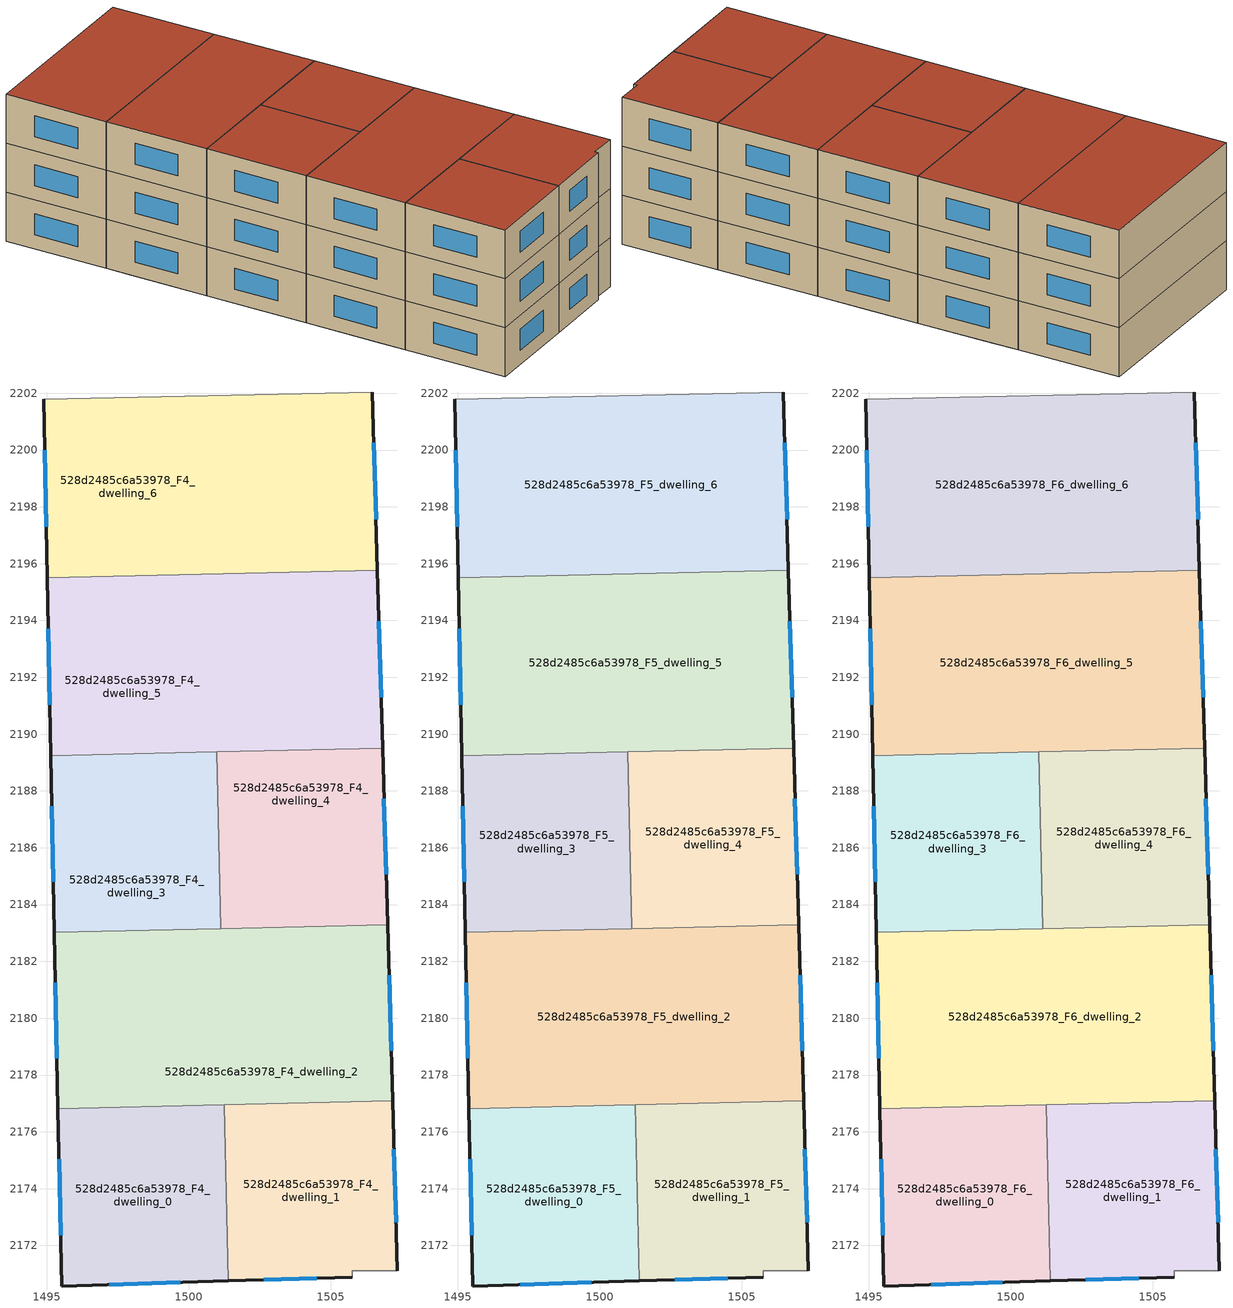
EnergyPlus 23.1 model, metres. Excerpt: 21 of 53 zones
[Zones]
528d2485c6a53978_F4_dwelling_0
 floor adiabatic (EU_floor_Construction): 1501.25,2176.95 1501.39,2170.75 1495.53,2170.57 1495.4,2176.82 z12
 wall outside (EU_wall_Construction): 1495.4,2176.82 1495.53,2170.57 1501.39,2170.75 z12:15
 wall to 528d2485c6a53978_F4_dwelling_1 (EU_wall_Construction): 1501.39,2170.75 1501.25,2176.95 z12:15
 wall to 528d2485c6a53978_F4_dwelling_2 (EU_wall_Construction): 1501.25,2176.95 1495.4,2176.82 z12:15
 window (EU_Window_Construction): 1497.2,2170.63 1499.71,2170.7 / 1495.44,2175.04 1495.49,2172.36 z12.86:14.14
528d2485c6a53978_F4_dwelling_1
 floor to 528d2485c6a53978_F3_dwelling_7 (EU_floor_Construction): 1507.18,2177.09 1507.35,2171.12 1505.76,2171.1 1505.76,2170.89 1501.4,2170.75 1501.26,2176.95 z12
 floor adiabatic (EU_floor_Construction): 1501.26,2176.95 1501.4,2170.75 1501.39,2170.75 1501.25,2176.95 z12
 wall outside (EU_wall_Construction): 1507.35,2171.12 1507.18,2177.09 / 1501.39,2170.75 1505.76,2170.89 z12:15
 wall adiabatic (EU_wall_Construction): 1505.76,2170.89 1505.76,2171.1 1507.35,2171.12 z12:15
 wall to 528d2485c6a53978_F4_dwelling_2 (EU_wall_Construction): 1507.18,2177.09 1501.25,2176.95 z12:15
 window (EU_Window_Construction): 1507.3,2172.82 1507.23,2175.38 / 1502.64,2170.79 1504.51,2170.85 z12.86:14.14
528d2485c6a53978_F4_dwelling_2
 floor to 528d2485c6a53978_F3_dwelling_2 (EU_floor_Construction): 1501.12,2183.15 1501.23,2178.49 1495.37,2178.36 1495.28,2183.02 z12
 floor adiabatic (EU_floor_Construction): 1507,2183.29 1507.18,2177.09 1495.4,2176.82 1495.37,2178.36 1501.23,2178.49 1501.12,2183.15 z12
 wall outside (EU_wall_Construction): 1507.18,2177.09 1507,2183.29 / 1495.28,2183.02 1495.4,2176.82 z12:15
 wall to 528d2485c6a53978_F4_dwelling_4 (EU_wall_Construction): 1507,2183.29 1501.13,2183.15 z12:15
 wall to 528d2485c6a53978_F4_dwelling_3 (EU_wall_Construction): 1501.13,2183.15 1495.28,2183.02 z12:15
 window (EU_Window_Construction): 1507.13,2178.86 1507.05,2181.51 / 1495.31,2181.25 1495.36,2178.59 z12.86:14.14
528d2485c6a53978_F4_dwelling_3
 floor to 528d2485c6a53978_F3_dwelling_5 (EU_floor_Construction): 1500.99,2189.38 1501.06,2186.25 1500.98,2189.38 z12
 floor to 528d2485c6a53978_F3_dwelling_2 (EU_floor_Construction): 1501.05,2186.27 1501.12,2183.15 1495.28,2183.02 1495.21,2186.14 z12
 floor to 528d2485c6a53978_F3_dwelling_1 (EU_floor_Construction): 1500.98,2189.38 1501.05,2186.27 1495.21,2186.14 1495.15,2189.25 z12
 wall outside (EU_wall_Construction): 1495.15,2189.25 1495.28,2183.02 z12:15
 wall to 528d2485c6a53978_F4_dwelling_4 (EU_wall_Construction): 1501.13,2183.15 1500.99,2189.38 z12:15
 wall to 528d2485c6a53978_F4_dwelling_5 (EU_wall_Construction): 1500.99,2189.38 1495.15,2189.25 z12:15
 window (EU_Window_Construction): 1495.18,2187.47 1495.24,2184.8 z12.86:14.14
528d2485c6a53978_F4_dwelling_4
 floor adiabatic (EU_floor_Construction): 1506.91,2186.38 1507,2183.29 1501.13,2183.15 1501.06,2186.25 z12
 floor to 528d2485c6a53978_F3_dwelling_5 (EU_floor_Construction): 1506.83,2189.51 1506.91,2186.38 1501.06,2186.25 1500.99,2189.38 z12
 wall outside (EU_wall_Construction): 1507,2183.29 1506.83,2189.51 z12:15
 wall to 528d2485c6a53978_F4_dwelling_5 (EU_wall_Construction): 1506.83,2189.51 1500.99,2189.38 z12:15
 window (EU_Window_Construction): 1506.95,2185.06 1506.88,2187.73 z12.86:14.14
528d2485c6a53978_F4_dwelling_5
 floor to 528d2485c6a53978_F3_dwelling_1 (EU_floor_Construction): 1500.88,2194.08 1500.98,2189.38 1495.15,2189.25 1495.05,2193.95 z12
 floor to 528d2485c6a53978_F3_dwelling_0 (EU_floor_Construction): 1500.84,2195.63 1500.88,2194.08 1495.05,2193.95 1495.02,2195.5 z12
 floor to 528d2485c6a53978_F3_dwelling_4 (EU_floor_Construction): 1506.65,2195.76 1506.69,2194.18 1500.88,2194.05 1500.84,2195.63 z12
 floor to 528d2485c6a53978_F3_dwelling_5 (EU_floor_Construction): 1506.69,2194.18 1506.83,2189.51 1500.98,2189.38 1500.88,2194.05 z12
 wall outside (EU_wall_Construction): 1506.83,2189.51 1506.65,2195.76 / 1495.02,2195.5 1495.15,2189.25 z12:15
 wall to 528d2485c6a53978_F4_dwelling_6 (EU_wall_Construction): 1506.65,2195.76 1495.02,2195.5 z12:15
 window (EU_Window_Construction): 1506.77,2191.3 1506.7,2193.98 / 1495.06,2193.71 1495.11,2191.03 z12.86:14.14
528d2485c6a53978_F4_dwelling_6
 floor to 528d2485c6a53978_F3_dwelling_0 (EU_floor_Construction): 1500.7,2201.91 1500.84,2195.63 1495.02,2195.5 1494.89,2201.78 z12
 floor to 528d2485c6a53978_F3_dwelling_4 (EU_floor_Construction): 1506.47,2202.04 1506.65,2195.76 1500.84,2195.63 1500.7,2201.91 z12
 wall outside (EU_wall_Construction): 1506.65,2195.76 1506.47,2202.04 / 1494.89,2201.78 1495.02,2195.5 z12:15
 wall adiabatic (EU_wall_Construction): 1506.47,2202.04 1494.89,2201.78 z12:15
 window (EU_Window_Construction): 1506.6,2197.56 1506.52,2200.25 / 1494.93,2199.99 1494.99,2197.29 z12.86:14.14
528d2485c6a53978_F5_dwelling_0
 floor to 528d2485c6a53978_F4_dwelling_0 (EU_floor_Construction): 1501.25,2176.95 1501.39,2170.75 1495.53,2170.57 1495.4,2176.82 z15
 wall outside (EU_wall_Construction): 1495.4,2176.82 1495.53,2170.57 1501.39,2170.75 z15:18
 wall to 528d2485c6a53978_F5_dwelling_1 (EU_wall_Construction): 1501.39,2170.75 1501.25,2176.95 z15:18
 wall to 528d2485c6a53978_F5_dwelling_2 (EU_wall_Construction): 1501.25,2176.95 1495.4,2176.82 z15:18
 window (EU_Window_Construction): 1497.2,2170.63 1499.71,2170.7 / 1495.44,2175.04 1495.49,2172.36 z15.86:17.14
528d2485c6a53978_F5_dwelling_1
 floor to 528d2485c6a53978_F4_dwelling_1 (EU_floor_Construction): 1507.18,2177.09 1507.35,2171.12 1505.76,2171.1 1505.76,2170.89 1501.39,2170.75 1501.25,2176.95 z15
 wall outside (EU_wall_Construction): 1507.35,2171.12 1507.18,2177.09 / 1501.39,2170.75 1505.76,2170.89 z15:18
 wall adiabatic (EU_wall_Construction): 1505.76,2170.89 1505.76,2171.1 1507.35,2171.12 z15:18
 wall to 528d2485c6a53978_F5_dwelling_2 (EU_wall_Construction): 1507.18,2177.09 1501.25,2176.95 z15:18
 window (EU_Window_Construction): 1507.3,2172.82 1507.23,2175.38 / 1502.64,2170.79 1504.51,2170.85 z15.86:17.14
528d2485c6a53978_F5_dwelling_2
 floor to 528d2485c6a53978_F4_dwelling_2 (EU_floor_Construction): 1507,2183.29 1507.18,2177.09 1495.4,2176.82 1495.28,2183.02 z15
 wall outside (EU_wall_Construction): 1507.18,2177.09 1507,2183.29 / 1495.28,2183.02 1495.4,2176.82 z15:18
 wall to 528d2485c6a53978_F5_dwelling_4 (EU_wall_Construction): 1507,2183.29 1501.13,2183.15 z15:18
 wall to 528d2485c6a53978_F5_dwelling_3 (EU_wall_Construction): 1501.13,2183.15 1495.28,2183.02 z15:18
 window (EU_Window_Construction): 1507.13,2178.86 1507.05,2181.51 / 1495.31,2181.25 1495.36,2178.59 z15.86:17.14
528d2485c6a53978_F5_dwelling_3
 floor to 528d2485c6a53978_F4_dwelling_3 (EU_floor_Construction): 1500.99,2189.38 1501.13,2183.15 1495.28,2183.02 1495.15,2189.25 z15
 wall outside (EU_wall_Construction): 1495.15,2189.25 1495.28,2183.02 z15:18
 wall to 528d2485c6a53978_F5_dwelling_4 (EU_wall_Construction): 1501.13,2183.15 1500.99,2189.38 z15:18
 wall to 528d2485c6a53978_F5_dwelling_5 (EU_wall_Construction): 1500.99,2189.38 1495.15,2189.25 z15:18
 window (EU_Window_Construction): 1495.18,2187.47 1495.24,2184.8 z15.86:17.14
528d2485c6a53978_F5_dwelling_4
 floor to 528d2485c6a53978_F4_dwelling_4 (EU_floor_Construction): 1506.83,2189.51 1507,2183.29 1501.13,2183.15 1500.99,2189.38 z15
 wall outside (EU_wall_Construction): 1507,2183.29 1506.83,2189.51 z15:18
 wall to 528d2485c6a53978_F5_dwelling_5 (EU_wall_Construction): 1506.83,2189.51 1500.99,2189.38 z15:18
 window (EU_Window_Construction): 1506.95,2185.06 1506.88,2187.73 z15.86:17.14
528d2485c6a53978_F5_dwelling_5
 floor to 528d2485c6a53978_F4_dwelling_5 (EU_floor_Construction): 1506.65,2195.76 1506.83,2189.51 1495.15,2189.25 1495.02,2195.5 z15
 wall outside (EU_wall_Construction): 1506.83,2189.51 1506.65,2195.76 / 1495.02,2195.5 1495.15,2189.25 z15:18
 wall to 528d2485c6a53978_F5_dwelling_6 (EU_wall_Construction): 1506.65,2195.76 1495.02,2195.5 z15:18
 window (EU_Window_Construction): 1506.77,2191.3 1506.7,2193.98 / 1495.06,2193.71 1495.11,2191.03 z15.86:17.14
528d2485c6a53978_F5_dwelling_6
 floor to 528d2485c6a53978_F4_dwelling_6 (EU_floor_Construction): 1506.47,2202.04 1506.65,2195.76 1495.02,2195.5 1494.89,2201.78 z15
 wall outside (EU_wall_Construction): 1506.65,2195.76 1506.47,2202.04 / 1494.89,2201.78 1495.02,2195.5 z15:18
 wall adiabatic (EU_wall_Construction): 1506.47,2202.04 1494.89,2201.78 z15:18
 window (EU_Window_Construction): 1506.6,2197.56 1506.52,2200.25 / 1494.93,2199.99 1494.99,2197.29 z15.86:17.14
528d2485c6a53978_F6_dwelling_0
 floor to 528d2485c6a53978_F5_dwelling_0 (EU_floor_Construction): 1501.25,2176.95 1501.39,2170.75 1495.53,2170.57 1495.4,2176.82 z18
 wall outside (EU_wall_Construction): 1495.4,2176.82 1495.53,2170.57 1501.39,2170.75 z18:21
 wall to 528d2485c6a53978_F6_dwelling_1 (EU_wall_Construction): 1501.39,2170.75 1501.25,2176.95 z18:21
 wall to 528d2485c6a53978_F6_dwelling_2 (EU_wall_Construction): 1501.25,2176.95 1495.4,2176.82 z18:21
 window (EU_Window_Construction): 1497.2,2170.63 1499.71,2170.7 / 1495.44,2175.04 1495.49,2172.36 z18.86:20.14
 roof outside (EU_roof_Construction): 1501.39,2170.75 1501.25,2176.95 1495.4,2176.82 1495.53,2170.57 z21
528d2485c6a53978_F6_dwelling_1
 floor to 528d2485c6a53978_F5_dwelling_1 (EU_floor_Construction): 1507.18,2177.09 1507.35,2171.12 1505.76,2171.1 1505.76,2170.89 1501.39,2170.75 1501.25,2176.95 z18
 wall outside (EU_wall_Construction): 1507.35,2171.12 1507.18,2177.09 / 1501.39,2170.75 1505.76,2170.89 z18:21
 wall adiabatic (EU_wall_Construction): 1505.76,2170.89 1505.76,2171.1 1507.35,2171.12 z18:21
 wall to 528d2485c6a53978_F6_dwelling_2 (EU_wall_Construction): 1507.18,2177.09 1501.25,2176.95 z18:21
 window (EU_Window_Construction): 1507.3,2172.82 1507.23,2175.38 / 1502.64,2170.79 1504.51,2170.85 z18.86:20.14
 roof outside (EU_roof_Construction): 1507.35,2171.12 1507.18,2177.09 1501.25,2176.95 1501.39,2170.75 1505.76,2170.89 1505.76,2171.1 z21
528d2485c6a53978_F6_dwelling_2
 floor to 528d2485c6a53978_F5_dwelling_2 (EU_floor_Construction): 1507,2183.29 1507.18,2177.09 1495.4,2176.82 1495.28,2183.02 z18
 wall outside (EU_wall_Construction): 1507.18,2177.09 1507,2183.29 / 1495.28,2183.02 1495.4,2176.82 z18:21
 wall to 528d2485c6a53978_F6_dwelling_4 (EU_wall_Construction): 1507,2183.29 1501.13,2183.15 z18:21
 wall to 528d2485c6a53978_F6_dwelling_3 (EU_wall_Construction): 1501.13,2183.15 1495.28,2183.02 z18:21
 window (EU_Window_Construction): 1507.13,2178.86 1507.05,2181.51 / 1495.31,2181.25 1495.36,2178.59 z18.86:20.14
 roof outside (EU_roof_Construction): 1507.18,2177.09 1507,2183.29 1495.28,2183.02 1495.4,2176.82 z21
528d2485c6a53978_F6_dwelling_3
 floor to 528d2485c6a53978_F5_dwelling_3 (EU_floor_Construction): 1500.99,2189.38 1501.13,2183.15 1495.28,2183.02 1495.15,2189.25 z18
 wall outside (EU_wall_Construction): 1495.15,2189.25 1495.28,2183.02 z18:21
 wall to 528d2485c6a53978_F6_dwelling_4 (EU_wall_Construction): 1501.13,2183.15 1500.99,2189.38 z18:21
 wall to 528d2485c6a53978_F6_dwelling_5 (EU_wall_Construction): 1500.99,2189.38 1495.15,2189.25 z18:21
 window (EU_Window_Construction): 1495.18,2187.47 1495.24,2184.8 z18.86:20.14
 roof outside (EU_roof_Construction): 1501.13,2183.15 1500.99,2189.38 1495.15,2189.25 1495.28,2183.02 z21
528d2485c6a53978_F6_dwelling_4
 floor to 528d2485c6a53978_F5_dwelling_4 (EU_floor_Construction): 1506.83,2189.51 1507,2183.29 1501.13,2183.15 1500.99,2189.38 z18
 wall outside (EU_wall_Construction): 1507,2183.29 1506.83,2189.51 z18:21
 wall to 528d2485c6a53978_F6_dwelling_5 (EU_wall_Construction): 1506.83,2189.51 1500.99,2189.38 z18:21
 window (EU_Window_Construction): 1506.95,2185.06 1506.88,2187.73 z18.86:20.14
 roof outside (EU_roof_Construction): 1507,2183.29 1506.83,2189.51 1500.99,2189.38 1501.13,2183.15 z21
528d2485c6a53978_F6_dwelling_5
 floor to 528d2485c6a53978_F5_dwelling_5 (EU_floor_Construction): 1506.65,2195.76 1506.83,2189.51 1495.15,2189.25 1495.02,2195.5 z18
 wall outside (EU_wall_Construction): 1506.83,2189.51 1506.65,2195.76 / 1495.02,2195.5 1495.15,2189.25 z18:21
 wall to 528d2485c6a53978_F6_dwelling_6 (EU_wall_Construction): 1506.65,2195.76 1495.02,2195.5 z18:21
 window (EU_Window_Construction): 1506.77,2191.3 1506.7,2193.98 / 1495.06,2193.71 1495.11,2191.03 z18.86:20.14
 roof outside (EU_roof_Construction): 1506.83,2189.51 1506.65,2195.76 1495.02,2195.5 1495.15,2189.25 z21
528d2485c6a53978_F6_dwelling_6
 floor to 528d2485c6a53978_F5_dwelling_6 (EU_floor_Construction): 1506.47,2202.04 1506.65,2195.76 1495.02,2195.5 1494.89,2201.78 z18
 wall outside (EU_wall_Construction): 1506.65,2195.76 1506.47,2202.04 / 1494.89,2201.78 1495.02,2195.5 z18:21
 wall adiabatic (EU_wall_Construction): 1506.47,2202.04 1494.89,2201.78 z18:21
 window (EU_Window_Construction): 1506.6,2197.56 1506.52,2200.25 / 1494.93,2199.99 1494.99,2197.29 z18.86:20.14
 roof outside (EU_roof_Construction): 1506.65,2195.76 1506.47,2202.04 1494.89,2201.78 1495.02,2195.5 z21
[Building]
EU S2 Campaign: North Axis=0; Terrain=City; Solar Distribution=FullExterior
[Site:Location]
Helsinki-Vantaa.AP: Latitude=60.317; Longitude=24.963; Time Zone=2; Elevation=54.6
[SizingPeriod:WeatherFileDays]
AnnualSizingPeriod: Begin Month=1; Begin Day of Month=1; End Month=12; End Day of Month=31; Day of Week for Start Day=Monday; Use Weather File Daylight Saving Period=No; Use Weather File Rain and Snow Indicators=No
[MATERIAL]
EU_InternalMass_Material: Roughness=MediumRough; Thickness=0.1; Conductivity=1; Density=1800; Specific Heat=900; Thermal Absorptance=0.9; Solar Absorptance=0.7; Visible Absorptance=0.7
[MATERIAL:NOMASS] Roughness=MediumRough; Thermal Absorptance=0.9; Solar Absorptance=0.7; Visible Absorptance=0.7
Name | Thermal Resistance
EU_wall_NoMass | 1.10183
EU_roof_NoMass; EU_floor_NoMass | 1.70606
[WINDOWMATERIAL:SIMPLEGLAZINGSYSTEM]
EU_Window_SimpleGlazing: UFactor=3.11035; Solar Heat Gain Coefficient=0.8; Visible Transmittance=0.8
[CONSTRUCTION]
EU_wall_Construction: EU_wall_NoMass
EU_roof_Construction: EU_roof_NoMass
EU_floor_Construction: EU_floor_NoMass
EU_Window_Construction: EU_Window_SimpleGlazing
EU_InternalMass_Construction: EU_InternalMass_Material
[ZONE] Type=1; Multiplier=1; Ceiling Height=autocalculate; Floor Area=autocalculate; Part of Total Floor Area=Yes
Name | Volume
528d2485c6a53978_F4_dwelling_0; 528d2485c6a53978_F5_dwelling_0; 528d2485c6a53978_F6_dwelling_0 | 109.341
528d2485c6a53978_F4_dwelling_1; 528d2485c6a53978_F5_dwelling_1; 528d2485c6a53978_F6_dwelling_1 | 109.348
528d2485c6a53978_F4_dwelling_2; 528d2485c6a53978_F5_dwelling_2; 528d2485c6a53978_F6_dwelling_2 | 218.666
528d2485c6a53978_F4_dwelling_3; 528d2485c6a53978_F5_dwelling_3; 528d2485c6a53978_F6_dwelling_3 | 109.347
528d2485c6a53978_F4_dwelling_4; 528d2485c6a53978_F5_dwelling_4; 528d2485c6a53978_F6_dwelling_4 | 109.338
528d2485c6a53978_F4_dwelling_5; 528d2485c6a53978_F5_dwelling_5; 528d2485c6a53978_F6_dwelling_5; 528d2485c6a53978_F4_dwelling_6; 528d2485c6a53978_F5_dwelling_6; 528d2485c6a53978_F6_dwelling_6 | 218.673
[INTERNALMASS] Construction=EU_InternalMass_Construction
Name | Zone or ZoneList | Surface Area
528d2485c6a53978_F4_dwelling_0_EU_InternalMass | 528d2485c6a53978_F4_dwelling_0 | 36.4472
528d2485c6a53978_F4_dwelling_1_EU_InternalMass | 528d2485c6a53978_F4_dwelling_1 | 36.4493
528d2485c6a53978_F4_dwelling_2_EU_InternalMass | 528d2485c6a53978_F4_dwelling_2 | 72.8952
528d2485c6a53978_F4_dwelling_3_EU_InternalMass | 528d2485c6a53978_F4_dwelling_3 | 36.4492
528d2485c6a53978_F4_dwelling_4_EU_InternalMass | 528d2485c6a53978_F4_dwelling_4 | 36.4463
528d2485c6a53978_F4_dwelling_5_EU_InternalMass | 528d2485c6a53978_F4_dwelling_5 | 72.8908
528d2485c6a53978_F4_dwelling_6_EU_InternalMass | 528d2485c6a53978_F4_dwelling_6 | 72.891
528d2485c6a53978_F5_dwelling_0_EU_InternalMass | 528d2485c6a53978_F5_dwelling_0 | 36.4472
528d2485c6a53978_F5_dwelling_1_EU_InternalMass | 528d2485c6a53978_F5_dwelling_1 | 36.4493
528d2485c6a53978_F5_dwelling_2_EU_InternalMass | 528d2485c6a53978_F5_dwelling_2 | 72.8952
528d2485c6a53978_F5_dwelling_3_EU_InternalMass | 528d2485c6a53978_F5_dwelling_3 | 36.4492
528d2485c6a53978_F5_dwelling_4_EU_InternalMass | 528d2485c6a53978_F5_dwelling_4 | 36.4463
528d2485c6a53978_F5_dwelling_5_EU_InternalMass | 528d2485c6a53978_F5_dwelling_5 | 72.8908
528d2485c6a53978_F5_dwelling_6_EU_InternalMass | 528d2485c6a53978_F5_dwelling_6 | 72.891
528d2485c6a53978_F6_dwelling_0_EU_InternalMass | 528d2485c6a53978_F6_dwelling_0 | 36.4472
528d2485c6a53978_F6_dwelling_1_EU_InternalMass | 528d2485c6a53978_F6_dwelling_1 | 36.4493
528d2485c6a53978_F6_dwelling_2_EU_InternalMass | 528d2485c6a53978_F6_dwelling_2 | 72.8952
528d2485c6a53978_F6_dwelling_3_EU_InternalMass | 528d2485c6a53978_F6_dwelling_3 | 36.4492
528d2485c6a53978_F6_dwelling_4_EU_InternalMass | 528d2485c6a53978_F6_dwelling_4 | 36.4463
528d2485c6a53978_F6_dwelling_5_EU_InternalMass | 528d2485c6a53978_F6_dwelling_5 | 72.8908
528d2485c6a53978_F6_dwelling_6_EU_InternalMass | 528d2485c6a53978_F6_dwelling_6 | 72.891
[OTHEREQUIPMENT] Fuel Type=Electricity; Design Level Calculation Method=Watts/Area; Power per Zone Floor Area=1; Fraction Latent=0; Fraction Radiant=0; Fraction Lost=0; Carbon Dioxide Generation Rate=0; EndUse Subcategory=EU_Step8_InternalGains
Name | Zone or ZoneList or Space or SpaceList | Schedule
EU_Step8_InternalGain_528d2485c6a53978_F4_dwelling_0_f000 | 528d2485c6a53978_F4_dwelling_0 | EU_Step8_GainSchedule_528d2485c6a53978_F4_dwelling_0_f000
EU_Step8_InternalGain_528d2485c6a53978_F4_dwelling_1_f000 | 528d2485c6a53978_F4_dwelling_1 | EU_Step8_GainSchedule_528d2485c6a53978_F4_dwelling_1_f000
EU_Step8_InternalGain_528d2485c6a53978_F4_dwelling_2_f000 | 528d2485c6a53978_F4_dwelling_2 | EU_Step8_GainSchedule_528d2485c6a53978_F4_dwelling_2_f000
EU_Step8_InternalGain_528d2485c6a53978_F4_dwelling_3_f000 | 528d2485c6a53978_F4_dwelling_3 | EU_Step8_GainSchedule_528d2485c6a53978_F4_dwelling_3_f000
EU_Step8_InternalGain_528d2485c6a53978_F4_dwelling_4_f000 | 528d2485c6a53978_F4_dwelling_4 | EU_Step8_GainSchedule_528d2485c6a53978_F4_dwelling_4_f000
EU_Step8_InternalGain_528d2485c6a53978_F4_dwelling_5_f000 | 528d2485c6a53978_F4_dwelling_5 | EU_Step8_GainSchedule_528d2485c6a53978_F4_dwelling_5_f000
EU_Step8_InternalGain_528d2485c6a53978_F4_dwelling_6_f000 | 528d2485c6a53978_F4_dwelling_6 | EU_Step8_GainSchedule_528d2485c6a53978_F4_dwelling_6_f000
EU_Step8_InternalGain_528d2485c6a53978_F5_dwelling_0_f000 | 528d2485c6a53978_F5_dwelling_0 | EU_Step8_GainSchedule_528d2485c6a53978_F5_dwelling_0_f000
EU_Step8_InternalGain_528d2485c6a53978_F5_dwelling_1_f000 | 528d2485c6a53978_F5_dwelling_1 | EU_Step8_GainSchedule_528d2485c6a53978_F5_dwelling_1_f000
EU_Step8_InternalGain_528d2485c6a53978_F5_dwelling_2_f000 | 528d2485c6a53978_F5_dwelling_2 | EU_Step8_GainSchedule_528d2485c6a53978_F5_dwelling_2_f000
EU_Step8_InternalGain_528d2485c6a53978_F5_dwelling_3_f000 | 528d2485c6a53978_F5_dwelling_3 | EU_Step8_GainSchedule_528d2485c6a53978_F5_dwelling_3_f000
EU_Step8_InternalGain_528d2485c6a53978_F5_dwelling_4_f000 | 528d2485c6a53978_F5_dwelling_4 | EU_Step8_GainSchedule_528d2485c6a53978_F5_dwelling_4_f000
EU_Step8_InternalGain_528d2485c6a53978_F5_dwelling_5_f000 | 528d2485c6a53978_F5_dwelling_5 | EU_Step8_GainSchedule_528d2485c6a53978_F5_dwelling_5_f000
EU_Step8_InternalGain_528d2485c6a53978_F5_dwelling_6_f000 | 528d2485c6a53978_F5_dwelling_6 | EU_Step8_GainSchedule_528d2485c6a53978_F5_dwelling_6_f000
EU_Step8_InternalGain_528d2485c6a53978_F6_dwelling_0_f000 | 528d2485c6a53978_F6_dwelling_0 | EU_Step8_GainSchedule_528d2485c6a53978_F6_dwelling_0_f000
EU_Step8_InternalGain_528d2485c6a53978_F6_dwelling_1_f000 | 528d2485c6a53978_F6_dwelling_1 | EU_Step8_GainSchedule_528d2485c6a53978_F6_dwelling_1_f000
EU_Step8_InternalGain_528d2485c6a53978_F6_dwelling_2_f000 | 528d2485c6a53978_F6_dwelling_2 | EU_Step8_GainSchedule_528d2485c6a53978_F6_dwelling_2_f000
EU_Step8_InternalGain_528d2485c6a53978_F6_dwelling_3_f000 | 528d2485c6a53978_F6_dwelling_3 | EU_Step8_GainSchedule_528d2485c6a53978_F6_dwelling_3_f000
EU_Step8_InternalGain_528d2485c6a53978_F6_dwelling_4_f000 | 528d2485c6a53978_F6_dwelling_4 | EU_Step8_GainSchedule_528d2485c6a53978_F6_dwelling_4_f000
EU_Step8_InternalGain_528d2485c6a53978_F6_dwelling_5_f000 | 528d2485c6a53978_F6_dwelling_5 | EU_Step8_GainSchedule_528d2485c6a53978_F6_dwelling_5_f000
EU_Step8_InternalGain_528d2485c6a53978_F6_dwelling_6_f000 | 528d2485c6a53978_F6_dwelling_6 | EU_Step8_GainSchedule_528d2485c6a53978_F6_dwelling_6_f000
[ZONEVENTILATION:DESIGNFLOWRATE] Schedule=EU_AlwaysOn; Design Flow Rate Calculation Method=AirChanges/Hour; Air Changes per Hour=0.756316; Ventilation Type=Natural; Fan Pressure Rise=0; Fan Total Efficiency=1; Constant Term Coefficient=1; Temperature Term Coefficient=0; Velocity Term Coefficient=0; Velocity Squared Term Coefficient=0; Minimum Indoor Temperature=-100; Maximum Indoor Temperature=100; Delta Temperature=-100; Minimum Outdoor Temperature=-100; Maximum Outdoor Temperature=100; Maximum Wind Speed=40
Name | Zone or ZoneList or Space or SpaceList
EU_ConstantAir_528d2485c6a53978_F4_dwelling_0 | 528d2485c6a53978_F4_dwelling_0
EU_ConstantAir_528d2485c6a53978_F4_dwelling_1 | 528d2485c6a53978_F4_dwelling_1
EU_ConstantAir_528d2485c6a53978_F4_dwelling_2 | 528d2485c6a53978_F4_dwelling_2
EU_ConstantAir_528d2485c6a53978_F4_dwelling_3 | 528d2485c6a53978_F4_dwelling_3
EU_ConstantAir_528d2485c6a53978_F4_dwelling_4 | 528d2485c6a53978_F4_dwelling_4
EU_ConstantAir_528d2485c6a53978_F4_dwelling_5 | 528d2485c6a53978_F4_dwelling_5
EU_ConstantAir_528d2485c6a53978_F4_dwelling_6 | 528d2485c6a53978_F4_dwelling_6
EU_ConstantAir_528d2485c6a53978_F5_dwelling_0 | 528d2485c6a53978_F5_dwelling_0
EU_ConstantAir_528d2485c6a53978_F5_dwelling_1 | 528d2485c6a53978_F5_dwelling_1
EU_ConstantAir_528d2485c6a53978_F5_dwelling_2 | 528d2485c6a53978_F5_dwelling_2
EU_ConstantAir_528d2485c6a53978_F5_dwelling_3 | 528d2485c6a53978_F5_dwelling_3
EU_ConstantAir_528d2485c6a53978_F5_dwelling_4 | 528d2485c6a53978_F5_dwelling_4
EU_ConstantAir_528d2485c6a53978_F5_dwelling_5 | 528d2485c6a53978_F5_dwelling_5
EU_ConstantAir_528d2485c6a53978_F5_dwelling_6 | 528d2485c6a53978_F5_dwelling_6
EU_ConstantAir_528d2485c6a53978_F6_dwelling_0 | 528d2485c6a53978_F6_dwelling_0
EU_ConstantAir_528d2485c6a53978_F6_dwelling_1 | 528d2485c6a53978_F6_dwelling_1
EU_ConstantAir_528d2485c6a53978_F6_dwelling_2 | 528d2485c6a53978_F6_dwelling_2
EU_ConstantAir_528d2485c6a53978_F6_dwelling_3 | 528d2485c6a53978_F6_dwelling_3
EU_ConstantAir_528d2485c6a53978_F6_dwelling_4 | 528d2485c6a53978_F6_dwelling_4
EU_ConstantAir_528d2485c6a53978_F6_dwelling_5 | 528d2485c6a53978_F6_dwelling_5
EU_ConstantAir_528d2485c6a53978_F6_dwelling_6 | 528d2485c6a53978_F6_dwelling_6
[HVACTEMPLATE:THERMOSTAT] Constant Heating Setpoint=20; Constant Cooling Setpoint=50
EU_HeatOnly_528d2485c6a53978_F1_dwelling_7; EU_HeatOnly_528d2485c6a53978_F2_dwelling_0; EU_HeatOnly_528d2485c6a53978_F2_dwelling_1; EU_HeatOnly_528d2485c6a53978_F2_dwelling_2; EU_HeatOnly_528d2485c6a53978_F2_dwelling_3; EU_HeatOnly_528d2485c6a53978_F2_dwelling_4; EU_HeatOnly_528d2485c6a53978_F2_dwelling_5; EU_HeatOnly_528d2485c6a53978_F2_dwelling_6; EU_HeatOnly_528d2485c6a53978_F2_dwelling_7; EU_HeatOnly_528d2485c6a53978_F3_dwelling_0; EU_HeatOnly_528d2485c6a53978_F3_dwelling_1; EU_HeatOnly_528d2485c6a53978_F3_dwelling_2; EU_HeatOnly_528d2485c6a53978_F3_dwelling_3; EU_HeatOnly_528d2485c6a53978_F3_dwelling_4; EU_HeatOnly_528d2485c6a53978_F3_dwelling_5; EU_HeatOnly_528d2485c6a53978_F3_dwelling_6; EU_HeatOnly_528d2485c6a53978_F3_dwelling_7; EU_HeatOnly_528d2485c6a53978_F4_dwelling_0; EU_HeatOnly_528d2485c6a53978_F4_dwelling_1; EU_HeatOnly_528d2485c6a53978_F4_dwelling_2; EU_HeatOnly_528d2485c6a53978_F4_dwelling_3; EU_HeatOnly_528d2485c6a53978_F4_dwelling_4; EU_HeatOnly_528d2485c6a53978_F4_dwelling_5; EU_HeatOnly_528d2485c6a53978_F4_dwelling_6; EU_HeatOnly_528d2485c6a53978_F5_dwelling_0; EU_HeatOnly_528d2485c6a53978_F5_dwelling_1; EU_HeatOnly_528d2485c6a53978_F5_dwelling_2; EU_HeatOnly_528d2485c6a53978_F5_dwelling_3; EU_HeatOnly_528d2485c6a53978_F5_dwelling_4; EU_HeatOnly_528d2485c6a53978_F5_dwelling_5; EU_HeatOnly_528d2485c6a53978_F5_dwelling_6; EU_HeatOnly_528d2485c6a53978_F6_dwelling_0; EU_HeatOnly_528d2485c6a53978_F6_dwelling_1; EU_HeatOnly_528d2485c6a53978_F6_dwelling_2; EU_HeatOnly_528d2485c6a53978_F6_dwelling_3; EU_HeatOnly_528d2485c6a53978_F6_dwelling_4; EU_HeatOnly_528d2485c6a53978_F6_dwelling_5; EU_HeatOnly_528d2485c6a53978_F6_dwelling_6
[HVACTEMPLATE:ZONE:IDEALLOADSAIRSYSTEM] System Availability Schedule=EU_AlwaysOn; Maximum Heating Supply Air Temperature=50; Minimum Cooling Supply Air Temperature=13; Maximum Heating Supply Air Humidity Ratio=0.0156; Minimum Cooling Supply Air Humidity Ratio=0.0077; Heating Limit=NoLimit; Cooling Limit=NoLimit; Heating Availability Schedule=EU_AlwaysOn; Cooling Availability Schedule=EU_CoolingOff; Dehumidification Control Type=ConstantSensibleHeatRatio; Cooling Sensible Heat Ratio=0.7; Dehumidification Setpoint=60; Humidification Control Type=None; Humidification Setpoint=30; Outdoor Air Method=None; Outdoor Air Flow Rate per Person=0.00944; Outdoor Air Flow Rate per Zone Floor Area=0; Outdoor Air Flow Rate per Zone=0; Demand Controlled Ventilation Type=None; Outdoor Air Economizer Type=NoEconomizer; Heat Recovery Type=None; Sensible Heat Recovery Effectiveness=0.7; Latent Heat Recovery Effectiveness=0.65
Name | Template Thermostat
528d2485c6a53978_F4_dwelling_0 | EU_HeatOnly_528d2485c6a53978_F4_dwelling_0
528d2485c6a53978_F4_dwelling_1 | EU_HeatOnly_528d2485c6a53978_F4_dwelling_1
528d2485c6a53978_F4_dwelling_2 | EU_HeatOnly_528d2485c6a53978_F4_dwelling_2
528d2485c6a53978_F4_dwelling_3 | EU_HeatOnly_528d2485c6a53978_F4_dwelling_3
528d2485c6a53978_F4_dwelling_4 | EU_HeatOnly_528d2485c6a53978_F4_dwelling_4
528d2485c6a53978_F4_dwelling_5 | EU_HeatOnly_528d2485c6a53978_F4_dwelling_5
528d2485c6a53978_F4_dwelling_6 | EU_HeatOnly_528d2485c6a53978_F4_dwelling_6
528d2485c6a53978_F5_dwelling_0 | EU_HeatOnly_528d2485c6a53978_F5_dwelling_0
528d2485c6a53978_F5_dwelling_1 | EU_HeatOnly_528d2485c6a53978_F5_dwelling_1
528d2485c6a53978_F5_dwelling_2 | EU_HeatOnly_528d2485c6a53978_F5_dwelling_2
528d2485c6a53978_F5_dwelling_3 | EU_HeatOnly_528d2485c6a53978_F5_dwelling_3
528d2485c6a53978_F5_dwelling_4 | EU_HeatOnly_528d2485c6a53978_F5_dwelling_4
528d2485c6a53978_F5_dwelling_5 | EU_HeatOnly_528d2485c6a53978_F5_dwelling_5
528d2485c6a53978_F5_dwelling_6 | EU_HeatOnly_528d2485c6a53978_F5_dwelling_6
528d2485c6a53978_F6_dwelling_0 | EU_HeatOnly_528d2485c6a53978_F6_dwelling_0
528d2485c6a53978_F6_dwelling_1 | EU_HeatOnly_528d2485c6a53978_F6_dwelling_1
528d2485c6a53978_F6_dwelling_2 | EU_HeatOnly_528d2485c6a53978_F6_dwelling_2
528d2485c6a53978_F6_dwelling_3 | EU_HeatOnly_528d2485c6a53978_F6_dwelling_3
528d2485c6a53978_F6_dwelling_4 | EU_HeatOnly_528d2485c6a53978_F6_dwelling_4
528d2485c6a53978_F6_dwelling_5 | EU_HeatOnly_528d2485c6a53978_F6_dwelling_5
528d2485c6a53978_F6_dwelling_6 | EU_HeatOnly_528d2485c6a53978_F6_dwelling_6
[SIZING:ZONE] Zone Cooling Design Supply Air Temperature Input Method=SupplyAirTemperature; Zone Cooling Design Supply Air Temperature=13; Zone Heating Design Supply Air Temperature Input Method=SupplyAirTemperature; Zone Heating Design Supply Air Temperature=50; Zone Cooling Design Supply Air Humidity Ratio=0.008; Zone Heating Design Supply Air Humidity Ratio=0.008; Cooling Design Air Flow Method=DesignDay; Cooling Design Air Flow Rate=0; Cooling Minimum Air Flow per Zone Floor Area=0.000762; Cooling Minimum Air Flow=0; Cooling Minimum Air Flow Fraction=0.2; Heating Design Air Flow Method=DesignDay; Heating Design Air Flow Rate=0; Heating Maximum Air Flow per Zone Floor Area=0.002032; Heating Maximum Air Flow=0.141576; Heating Maximum Air Flow Fraction=0.3; Account for Dedicated Outdoor Air System=No; Dedicated Outdoor Air System Control Strategy=NeutralSupplyAir; Dedicated Outdoor Air Low Setpoint Temperature for Design=autosize; Dedicated Outdoor Air High Setpoint Temperature for Design=autosize; Zone Load Sizing Method=Sensible Load Only No Latent Load; Zone Latent Cooling Design Supply Air Humidity Ratio Input Method=HumidityRatioDifference; Zone Cooling Design Supply Air Humidity Ratio Difference=0.005; Zone Latent Heating Design Supply Air Humidity Ratio Input Method=HumidityRatioDifference; Zone Humidification Design Supply Air Humidity Ratio Difference=0.005
528d2485c6a53978_F4_dwelling_0; 528d2485c6a53978_F4_dwelling_1; 528d2485c6a53978_F4_dwelling_2; 528d2485c6a53978_F4_dwelling_3; 528d2485c6a53978_F4_dwelling_4; 528d2485c6a53978_F4_dwelling_5; 528d2485c6a53978_F4_dwelling_6; 528d2485c6a53978_F5_dwelling_0; 528d2485c6a53978_F5_dwelling_1; 528d2485c6a53978_F5_dwelling_2; 528d2485c6a53978_F5_dwelling_3; 528d2485c6a53978_F5_dwelling_4; 528d2485c6a53978_F5_dwelling_5; 528d2485c6a53978_F5_dwelling_6; 528d2485c6a53978_F6_dwelling_0; 528d2485c6a53978_F6_dwelling_1; 528d2485c6a53978_F6_dwelling_2; 528d2485c6a53978_F6_dwelling_3; 528d2485c6a53978_F6_dwelling_4; 528d2485c6a53978_F6_dwelling_5; 528d2485c6a53978_F6_dwelling_6
[SCHEDULE:CONSTANT]
Name | Hourly Value
EU_AlwaysOn | 1
EU_CoolingOff | 0
[SCHEDULE:FILE] Column Number=1; Rows to Skip at Top=0; Number of Hours of Data=8760; Column Separator=Comma; Interpolate to Timestep=No; Minutes per Item=60; Adjust Schedule for Daylight Savings=Yes
Name | File
EU_Step8_GainSchedule_528d2485c6a53978_F4_dwelling_0_f000 | ../../schedules/528d2485c6a53978/528d2485c6a53978_F4_dwelling_0_f000_gain.csv
EU_Step8_GainSchedule_528d2485c6a53978_F4_dwelling_1_f000 | ../../schedules/528d2485c6a53978/528d2485c6a53978_F4_dwelling_1_f000_gain.csv
EU_Step8_GainSchedule_528d2485c6a53978_F4_dwelling_2_f000 | ../../schedules/528d2485c6a53978/528d2485c6a53978_F4_dwelling_2_f000_gain.csv
EU_Step8_GainSchedule_528d2485c6a53978_F4_dwelling_3_f000 | ../../schedules/528d2485c6a53978/528d2485c6a53978_F4_dwelling_3_f000_gain.csv
EU_Step8_GainSchedule_528d2485c6a53978_F4_dwelling_4_f000 | ../../schedules/528d2485c6a53978/528d2485c6a53978_F4_dwelling_4_f000_gain.csv
EU_Step8_GainSchedule_528d2485c6a53978_F4_dwelling_5_f000 | ../../schedules/528d2485c6a53978/528d2485c6a53978_F4_dwelling_5_f000_gain.csv
EU_Step8_GainSchedule_528d2485c6a53978_F4_dwelling_6_f000 | ../../schedules/528d2485c6a53978/528d2485c6a53978_F4_dwelling_6_f000_gain.csv
EU_Step8_GainSchedule_528d2485c6a53978_F5_dwelling_0_f000 | ../../schedules/528d2485c6a53978/528d2485c6a53978_F5_dwelling_0_f000_gain.csv
EU_Step8_GainSchedule_528d2485c6a53978_F5_dwelling_1_f000 | ../../schedules/528d2485c6a53978/528d2485c6a53978_F5_dwelling_1_f000_gain.csv
EU_Step8_GainSchedule_528d2485c6a53978_F5_dwelling_2_f000 | ../../schedules/528d2485c6a53978/528d2485c6a53978_F5_dwelling_2_f000_gain.csv
EU_Step8_GainSchedule_528d2485c6a53978_F5_dwelling_3_f000 | ../../schedules/528d2485c6a53978/528d2485c6a53978_F5_dwelling_3_f000_gain.csv
EU_Step8_GainSchedule_528d2485c6a53978_F5_dwelling_4_f000 | ../../schedules/528d2485c6a53978/528d2485c6a53978_F5_dwelling_4_f000_gain.csv
EU_Step8_GainSchedule_528d2485c6a53978_F5_dwelling_5_f000 | ../../schedules/528d2485c6a53978/528d2485c6a53978_F5_dwelling_5_f000_gain.csv
EU_Step8_GainSchedule_528d2485c6a53978_F5_dwelling_6_f000 | ../../schedules/528d2485c6a53978/528d2485c6a53978_F5_dwelling_6_f000_gain.csv
EU_Step8_GainSchedule_528d2485c6a53978_F6_dwelling_0_f000 | ../../schedules/528d2485c6a53978/528d2485c6a53978_F6_dwelling_0_f000_gain.csv
EU_Step8_GainSchedule_528d2485c6a53978_F6_dwelling_1_f000 | ../../schedules/528d2485c6a53978/528d2485c6a53978_F6_dwelling_1_f000_gain.csv
EU_Step8_GainSchedule_528d2485c6a53978_F6_dwelling_2_f000 | ../../schedules/528d2485c6a53978/528d2485c6a53978_F6_dwelling_2_f000_gain.csv
EU_Step8_GainSchedule_528d2485c6a53978_F6_dwelling_3_f000 | ../../schedules/528d2485c6a53978/528d2485c6a53978_F6_dwelling_3_f000_gain.csv
EU_Step8_GainSchedule_528d2485c6a53978_F6_dwelling_4_f000 | ../../schedules/528d2485c6a53978/528d2485c6a53978_F6_dwelling_4_f000_gain.csv
EU_Step8_GainSchedule_528d2485c6a53978_F6_dwelling_5_f000 | ../../schedules/528d2485c6a53978/528d2485c6a53978_F6_dwelling_5_f000_gain.csv
EU_Step8_GainSchedule_528d2485c6a53978_F6_dwelling_6_f000 | ../../schedules/528d2485c6a53978/528d2485c6a53978_F6_dwelling_6_f000_gain.csv
